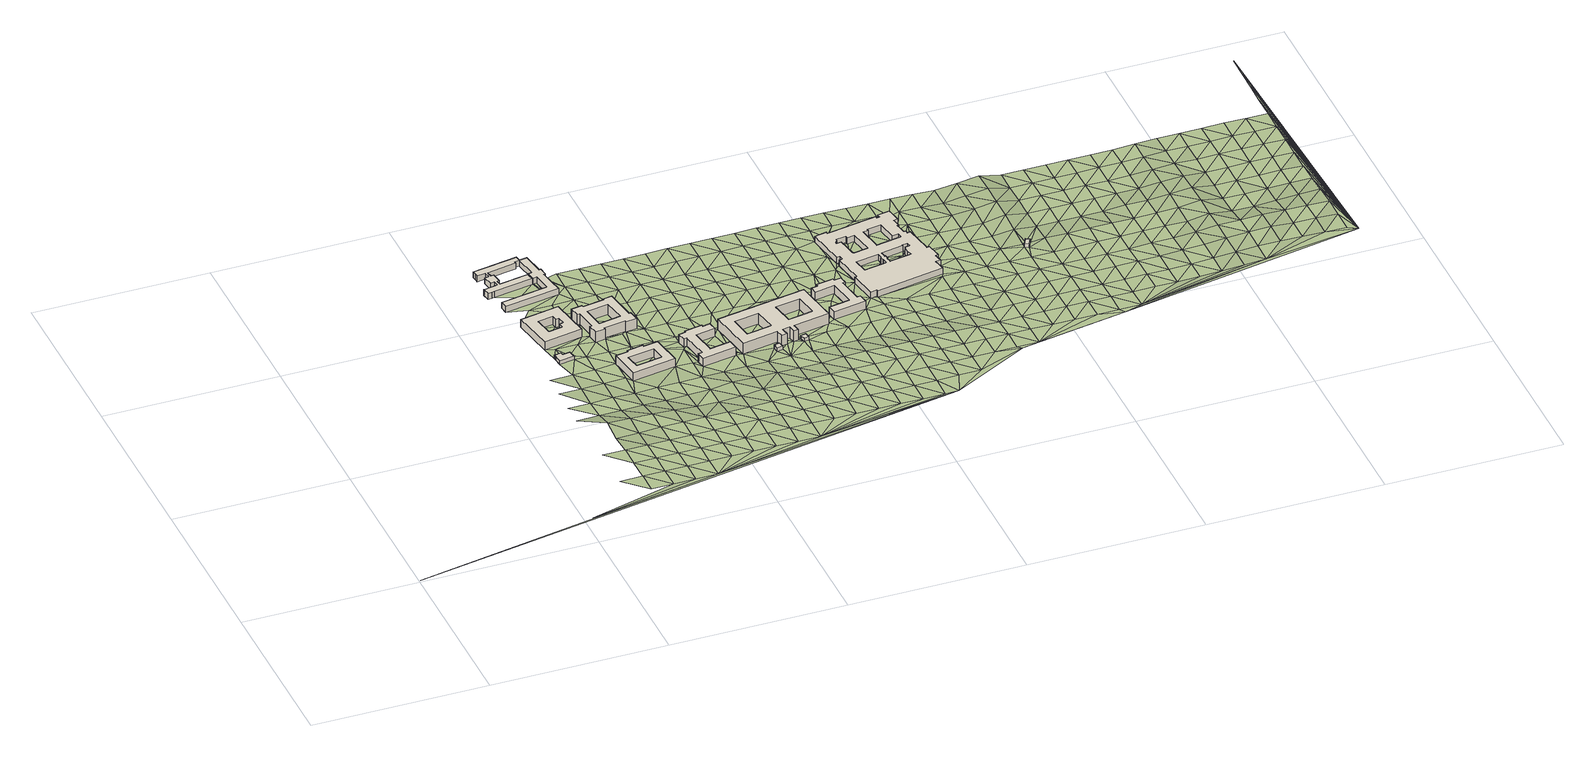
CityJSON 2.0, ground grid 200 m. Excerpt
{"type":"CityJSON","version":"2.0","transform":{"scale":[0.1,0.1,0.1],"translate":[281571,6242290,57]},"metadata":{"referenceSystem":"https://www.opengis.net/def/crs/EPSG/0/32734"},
"CityObjects":{
"building1":{"type":"Building","attributes":{"address":"Bellville 7530 Cape Town","building":"service","building:levels":"1","footprint":{"type":"Polygon"},"plus_code":"4FRW3J8Q+6WQ","ground_height":60.25,"building_height":4.1,"roof_height":64.35},"geometry":[{"type":"Solid","lod":"1","boundaries":[[[[0,1,2,3]],[[1,4,5,2]],[[4,6,7,5]],[[6,8,9,7]],[[8,10,11,9]],[[10,12,13,11]],[[12,14,15,13]],[[14,0,3,15]],[[3,2,5,7,9,11,13,15]],[[14,12,10,8,6,4,1,0]]]]}]},
"building2":{"type":"Building","attributes":{"address":"New Residence Bellville 7530 Cape Town","building":"dormitory","building:levels":"3","beds":"200","residential":"university","footprint":{"type":"Polygon"},"plus_code":"4FRW3J8Q+CWC","ground_height":60.57,"building_height":9.7,"roof_height":70.27},"geometry":[{"type":"Solid","lod":"1","boundaries":[[[[16,17,18,19]],[[17,20,21,18]],[[20,22,23,21]],[[22,16,19,23]],[[24,25,26,27]],[[25,28,29,26]],[[28,30,31,29]],[[30,32,33,31]],[[32,34,35,33]],[[34,36,37,35]],[[36,38,39,37]],[[38,24,27,39]],[[19,18,21,23],[27,26,29,31,33,35,37,39]],[[22,20,17,16],[38,36,34,32,30,28,25,24]]]]}]},
"building3":{"type":"Building","attributes":{"address":"Matthew Goniwe Residence 1 Bellville 7530 Cape Town","building":"dormitory","building:levels":"2","beds":"240","residential":"university","footprint":{"type":"Polygon"},"plus_code":"4FRW3J8Q+PWQ","ground_height":61.25,"building_height":6.9,"roof_height":68.15},"geometry":[{"type":"Solid","lod":"1","boundaries":[[[[40,41,42,43,44,45,46,47]],[[41,48,49,44,43,42]],[[48,50,51,49]],[[50,52,53,51]],[[52,54,55,53]],[[54,56,57,55]],[[56,58,59,57]],[[58,60,61,62,63,59]],[[60,64,65,66,67,63,62,61]],[[64,68,69,67,66,65]],[[68,70,71,69]],[[70,72,73,74,75,71]],[[72,76,77,78,79,75,74,73]],[[76,80,81,79,78,77]],[[80,82,83,81]],[[82,84,85,83]],[[84,86,87,85]],[[86,88,89,87]],[[88,90,91,89]],[[90,92,93,91]],[[92,94,95,93]],[[94,96,97,95]],[[96,98,99,97]],[[98,100,101,99]],[[100,102,103,101]],[[102,104,105,103]],[[104,106,107,105]],[[106,108,109,107]],[[108,110,111,109]],[[110,112,113,111]],[[112,114,115,113]],[[114,116,117,115]],[[116,118,119,117]],[[118,120,121,119]],[[120,122,123,121]],[[122,124,125,123]],[[124,126,127,125]],[[126,128,129,127]],[[128,130,131,129]],[[130,132,133,131]],[[132,40,47,46,45,133]],[[45,44,49,51,53,55,57,59,63,67,69,71,75,79,81,83,85,87,89,91,93,95,97,99,101,103,105,107,109,111,113,115,117,119,121,123,125,127,129,131,133]],[[132,130,128,126,124,122,120,118,116,114,112,110,108,106,104,102,100,98,96,94,92,90,88,86,84,82,80,76,72,70,68,64,60,58,56,54,52,50,48,41,40]]]]}]},
"building4":{"type":"Building","attributes":{"address":"Post Graduate Residence Bellville 7530 Cape Town","building":"dormitory","building:levels":"3","beds":"91","residential":"university","footprint":{"type":"Polygon"},"plus_code":"4FRW3J8R+39J","ground_height":60.79,"building_height":9.7,"roof_height":70.49},"geometry":[{"type":"Solid","lod":"1","boundaries":[[[[134,135,136,137]],[[135,138,139,136]],[[138,140,141,139]],[[140,142,143,141]],[[142,144,145,143]],[[144,146,147,145]],[[146,148,149,147]],[[148,134,137,149]],[[150,151,152,153]],[[151,154,155,152]],[[154,156,157,155]],[[156,150,153,157]],[[137,136,139,141,143,145,147,149],[153,152,155,157]],[[148,146,144,142,140,138,135,134],[156,154,151,150]]]]}]},
"building5":{"type":"Building","attributes":{"address":"Heros House Residence Bellville 7530 Cape Town","building":"dormitory","building:levels":"4","beds":"210","residential":"university","footprint":{"type":"Polygon"},"plus_code":"4FRW3J8R+97Q","ground_height":61.1,"building_height":12.5,"roof_height":73.6},"geometry":[{"type":"Solid","lod":"1","boundaries":[[[[158,159,160,161]],[[159,162,163,160]],[[162,164,165,163]],[[164,166,167,165]],[[166,168,169,167]],[[168,170,171,169]],[[170,172,173,171]],[[172,174,175,173]],[[174,176,177,175]],[[176,178,179,177]],[[178,180,181,179]],[[180,182,183,181]],[[182,184,185,183]],[[184,186,187,185]],[[186,188,189,187]],[[188,190,191,189]],[[190,192,193,191]],[[192,158,161,193]],[[194,195,196,197]],[[195,198,199,196]],[[198,200,201,199]],[[200,194,197,201]],[[161,160,163,165,167,169,171,173,175,177,179,181,183,185,187,189,191,193],[197,196,199,201]],[[192,190,188,186,184,182,180,178,176,174,172,170,168,166,164,162,159,158],[200,198,195,194]]]]}]},
"building6":{"type":"Building","attributes":{"address":"Anglo Residence Bellville 7530 Cape Town","building":"dormitory","building:levels":"3","beds":"112","residential":"university","footprint":{"type":"Polygon"},"plus_code":"4FRW3J8R+3GW","ground_height":60.95,"building_height":9.7,"roof_height":70.65},"geometry":[{"type":"Solid","lod":"1","boundaries":[[[[202,203,204,205]],[[203,206,207,204]],[[206,208,209,207]],[[208,210,211,209]],[[210,212,213,211]],[[212,214,215,213]],[[214,216,217,215]],[[216,218,219,217]],[[218,220,221,219]],[[220,222,223,221]],[[222,224,225,223]],[[224,226,227,225]],[[226,228,229,227]],[[228,230,231,229]],[[230,232,233,231]],[[232,202,205,233]],[[205,204,207,209,211,213,215,217,219,221,223,225,227,229,231,233]],[[232,230,228,226,224,222,220,218,216,214,212,210,208,206,203,202]]]]}]},
"building7":{"type":"Building","attributes":{"building":"yes","building:levels":"1","footprint":{"type":"Polygon"},"plus_code":"4FRW3J7R+XVM","ground_height":61.16,"building_height":4.1,"roof_height":65.26},"geometry":[{"type":"Solid","lod":"1","boundaries":[[[[234,235,236,237]],[[235,238,239,236]],[[238,240,241,239]],[[240,234,237,241]],[[237,236,239,241]],[[240,238,235,234]]]]}]},
"building8":{"type":"Building","attributes":{"address":"Freedom Square Residence Bellville 7530 Cape Town","building":"dormitory","building:levels":"4","beds":"390","residential":"university","footprint":{"type":"Polygon"},"plus_code":"4FRW3J8R+4WF","ground_height":61.73,"building_height":12.5,"roof_height":74.23},"geometry":[{"type":"Solid","lod":"1","boundaries":[[[[242,243,244,245]],[[243,246,247,244]],[[246,248,249,247]],[[248,250,251,249]],[[250,252,253,251]],[[252,254,255,253]],[[254,256,257,255]],[[256,258,259,257]],[[258,260,261,259]],[[260,262,263,261]],[[262,264,265,263]],[[264,266,267,265]],[[266,242,245,267]],[[268,269,270,271]],[[269,272,273,270]],[[272,274,275,273]],[[274,268,271,275]],[[276,277,278,279]],[[277,280,281,278]],[[280,282,283,281]],[[282,276,279,283]],[[245,244,247,249,251,253,255,257,259,261,263,265,267],[271,270,273,275],[279,278,281,283]],[[266,264,262,260,258,256,254,252,250,248,246,243,242],[274,272,269,268],[282,280,277,276]]]]}]},
"building9":{"type":"Building","attributes":{"building":"yes","building:levels":"1","footprint":{"type":"Polygon"},"plus_code":"4FRW3J8V+222","ground_height":61.37,"building_height":4.1,"roof_height":65.47},"geometry":[{"type":"Solid","lod":"1","boundaries":[[[[284,285,286,287]],[[285,288,289,286]],[[288,290,291,289]],[[290,284,287,291]],[[287,286,289,291]],[[290,288,285,284]]]]}]},
"building10":{"type":"Building","attributes":{"address":"De Beers Residence Bellville 7530 Cape Town","building":"dormitory","building:levels":"3","beds":"112","residential":"university","footprint":{"type":"Polygon"},"plus_code":"4FRW3J8V+57H","ground_height":61.99,"building_height":9.7,"roof_height":71.69},"geometry":[{"type":"Solid","lod":"1","boundaries":[[[[292,293,294,295]],[[293,296,297,294]],[[296,298,299,297]],[[298,300,301,299]],[[300,302,303,301]],[[302,304,305,303]],[[304,306,307,305]],[[306,308,309,307]],[[308,310,311,309]],[[310,312,313,311]],[[312,314,315,313]],[[314,316,317,315]],[[316,318,319,317]],[[318,320,321,319]],[[320,322,323,321]],[[322,292,295,323]],[[295,294,297,299,301,303,305,307,309,311,313,315,317,319,321,323]],[[322,320,318,316,314,312,310,308,306,304,302,300,298,296,293,292]]]]}]},
"building11":{"type":"Building","attributes":{"address":"Mechanical and Industrial Engineering - Mechatronics Bellville 7530 Cape Town","building":"university","building:levels":"2","footprint":{"type":"Polygon"},"plus_code":"4FRW3J8V+9GJ","ground_height":62.05,"building_height":6.9,"roof_height":68.95},"geometry":[{"type":"Solid","lod":"1","boundaries":[[[[324,325,326,327]],[[325,328,329,326]],[[328,330,331,329]],[[330,332,333,331]],[[332,334,335,333]],[[334,336,337,335]],[[336,338,339,337]],[[338,340,341,339]],[[340,342,343,341]],[[342,344,345,343]],[[344,346,347,345]],[[346,348,349,347]],[[348,350,351,349]],[[350,352,353,351]],[[352,354,355,353]],[[354,356,357,355]],[[356,358,359,357]],[[358,360,361,359]],[[360,362,363,361]],[[362,364,365,363]],[[364,366,367,365]],[[366,368,369,367]],[[368,370,371,369]],[[370,372,373,371]],[[372,374,375,373]],[[374,376,377,375]],[[376,378,379,377]],[[378,380,381,379]],[[380,382,383,381]],[[382,384,385,383]],[[384,386,387,385]],[[386,324,327,387]],[[388,389,390,391]],[[389,392,393,390]],[[392,394,395,393]],[[394,396,397,395]],[[396,398,399,397]],[[398,400,401,399]],[[400,402,403,401]],[[402,388,391,403]],[[404,405,406,407]],[[405,408,409,406]],[[408,410,411,409]],[[410,412,413,411]],[[412,414,415,413]],[[414,416,417,415]],[[416,418,419,417]],[[418,420,421,419]],[[420,422,423,421]],[[422,424,425,423]],[[424,426,427,425]],[[426,428,429,427]],[[428,430,431,429]],[[430,404,407,431]],[[432,433,434,435]],[[433,436,437,434]],[[436,438,439,437]],[[438,440,441,439]],[[440,442,443,441]],[[442,444,445,443]],[[444,446,447,445]],[[446,448,449,447]],[[448,450,451,449]],[[450,452,453,451]],[[452,432,435,453]],[[454,455,456,457]],[[455,458,459,456]],[[458,460,461,459]],[[460,462,463,461]],[[462,464,465,463]],[[464,466,467,465]],[[466,468,469,467]],[[468,454,457,469]],[[327,326,329,331,333,335,337,339,341,343,345,347,349,351,353,355,357,359,361,363,365,367,369,371,373,375,377,379,381,383,385,387],[391,390,393,395,397,399,401,403],[407,406,409,411,413,415,417,419,421,423,425,427,429,431],[435,434,437,439,441,443,445,447,449,451,453],[457,456,459,461,463,465,467,469]],[[386,384,382,380,378,376,374,372,370,368,366,364,362,360,358,356,354,352,350,348,346,344,342,340,338,336,334,332,330,328,325,324],[402,400,398,396,394,392,389,388],[430,428,426,424,422,420,418,416,414,412,410,408,405,404],[452,450,448,446,444,442,440,438,436,433,432],[468,466,464,462,460,458,455,454]]]]}]},
"building12":{"type":"Building","attributes":{"address":"Bellville Cape Town","building":"guardhouse","building:levels":"1","footprint":{"type":"Polygon"},"plus_code":"4FRW3J8W+763","ground_height":60.58,"building_height":4.1,"roof_height":64.68},"geometry":[{"type":"Solid","lod":"1","boundaries":[[[[470,471,472,473]],[[471,474,475,472]],[[474,476,477,475]],[[476,470,473,477]],[[473,472,475,477]],[[476,474,471,470]]]]}]},
"terrain1":{"type":"TINRelief","geometry":[{"type":"CompositeSurface","lod":"1","boundaries":[[[478,479,480]],[[481,482,483]],[[478,480,481]],[[484,485,486]],[[483,482,487]],[[478,488,484]],[[488,478,481]],[[485,484,489]],[[489,484,488]],[[490,485,491]],[[492,493,494]],[[488,481,483]],[[491,485,489]],[[490,495,492]],[[496,493,497]],[[498,489,488]],[[490,491,495]],[[483,498,488]],[[493,492,499]],[[500,501,497]],[[502,491,489]],[[503,504,487]],[[492,495,499]],[[498,502,489]],[[497,493,505]],[[506,500,507]],[[495,491,508]],[[499,505,493]],[[498,483,487]],[[502,508,491]],[[497,509,500]],[[510,499,495]],[[505,509,497]],[[498,511,502]],[[508,510,495]],[[6,10,8]],[[507,500,512]],[[511,498,487]],[[513,505,499]],[[509,512,500]],[[14,12,507]],[[514,22,6]],[[508,502,515]],[[510,513,499]],[[514,6,4]],[[515,502,511]],[[516,509,505]],[[512,517,507]],[[0,4,1]],[[14,507,517]],[[510,508,518]],[[514,4,0]],[[513,516,505]],[[518,508,515]],[[511,487,519]],[[520,512,509]],[[521,522,523]],[[510,524,513]],[[516,520,509]],[[525,22,514]],[[0,14,526]],[[527,514,0]],[[515,511,519]],[[526,14,517]],[[510,518,524]],[[521,528,522]],[[512,529,517]],[[522,530,523]],[[516,513,531]],[[0,526,527]],[[520,529,512]],[[515,532,518]],[[533,522,528]],[[513,524,531]],[[530,522,533]],[[534,523,530]],[[527,525,514]],[[535,536,537]],[[538,526,517]],[[519,532,515]],[[539,519,487]],[[540,520,516]],[[517,529,538]],[[524,518,541]],[[542,529,520]],[[533,543,530]],[[540,516,531]],[[543,544,530]],[[527,526,545]],[[541,518,532]],[[537,546,114]],[[547,548,549]],[[548,550,551]],[[529,542,538]],[[542,520,552]],[[526,538,553]],[[524,554,531]],[[552,520,540]],[[553,545,526]],[[519,539,532]],[[555,525,527]],[[554,524,541]],[[555,527,545]],[[556,537,536]],[[539,487,557]],[[540,531,558]],[[536,525,172]],[[555,559,525]],[[560,541,532]],[[553,538,561]],[[558,531,554]],[[562,525,559]],[[172,525,562]],[[546,537,556]],[[561,538,563]],[[560,532,539]],[[564,536,172]],[[545,553,565]],[[550,548,566]],[[548,547,566]],[[552,540,567]],[[568,554,541]],[[567,540,558]],[[536,564,569]],[[542,552,140]],[[560,568,541]],[[553,561,570]],[[571,572,573]],[[536,574,556]],[[570,565,553]],[[557,487,575]],[[576,550,566]],[[566,577,576]],[[566,547,577]],[[569,564,578]],[[579,552,567]],[[557,560,539]],[[536,569,574]],[[558,554,580]],[[568,581,554]],[[565,582,583]],[[556,574,546]],[[584,569,578]],[[570,561,585]],[[571,156,572]],[[565,570,582]],[[579,140,552]],[[586,587,588]],[[554,581,580]],[[589,567,558]],[[590,583,582]],[[591,568,560]],[[560,557,592]],[[584,593,569]],[[575,487,594]],[[546,595,596]],[[567,589,579]],[[546,574,595]],[[588,587,597]],[[558,580,589]],[[582,570,598]],[[595,599,596]],[[569,600,574]],[[568,591,581]],[[601,586,588]],[[560,592,591]],[[602,585,603]],[[585,604,570]],[[590,582,598]],[[605,599,595]],[[598,570,604]],[[600,569,593]],[[579,606,140]],[[581,607,580]],[[608,595,574]],[[588,597,601]],[[585,602,604]],[[579,589,606]],[[592,557,575]],[[608,574,600]],[[581,591,607]],[[580,609,589]],[[605,595,610]],[[611,598,604]],[[612,598,611]],[[592,613,591]],[[140,606,614]],[[140,615,602]],[[609,580,607]],[[608,610,595]],[[616,608,600]],[[613,592,575]],[[617,612,611]],[[618,606,589]],[[602,619,604]],[[614,615,140]],[[620,621,617]],[[621,620,616]],[[591,622,607]],[[620,617,611]],[[618,589,609]],[[614,606,224]],[[610,623,605]],[[611,604,624]],[[625,602,615]],[[622,591,613]],[[602,625,619]],[[626,608,616]],[[224,222,614]],[[620,627,616]],[[615,614,222]],[[606,628,224]],[[609,607,629]],[[624,604,619]],[[626,610,608]],[[628,606,618]],[[613,575,594]],[[615,222,220]],[[629,607,622]],[[626,616,627]],[[611,630,620]],[[615,631,625]],[[615,220,631]],[[611,624,632]],[[618,609,633]],[[634,623,610]],[[613,635,622]],[[619,636,624]],[[633,609,629]],[[632,630,611]],[[610,626,634]],[[619,637,636]],[[620,638,627]],[[594,635,613]],[[618,639,628]],[[224,628,640]],[[629,622,641]],[[639,618,633]],[[620,630,638]],[[642,623,634]],[[624,636,643]],[[643,632,624]],[[626,627,644]],[[635,641,622]],[[645,646,647]],[[633,629,648]],[[626,644,634]],[[628,639,649]],[[644,627,638]],[[641,648,629]],[[646,645,650]],[[643,636,651]],[[640,628,649]],[[594,652,635]],[[594,487,504]],[[653,630,632]],[[647,646,654]],[[655,632,643]],[[634,656,642]],[[635,652,641]],[[657,639,633]],[[638,630,653]],[[648,658,633]],[[653,632,655]],[[656,634,644]],[[654,646,650]],[[651,659,643]],[[660,659,651]],[[639,657,649]],[[643,659,655]],[[633,658,657]],[[640,649,248]],[[650,640,661]],[[662,648,641]],[[644,638,663]],[[642,656,664]],[[661,640,248]],[[650,661,248]],[[641,652,662]],[[638,653,663]],[[652,594,665]],[[666,654,650]],[[666,659,654]],[[650,248,666]],[[667,248,649]],[[668,658,648]],[[669,656,644]],[[649,657,667]],[[659,670,655]],[[671,659,666]],[[662,668,648]],[[663,669,644]],[[655,672,653]],[[670,659,671]],[[657,658,673]],[[664,656,674]],[[665,662,652]],[[672,663,653]],[[668,673,658]],[[672,655,670]],[[669,674,656]],[[594,675,665]],[[667,676,248]],[[677,667,657]],[[668,662,678]],[[679,669,663]],[[673,677,657]],[[680,681,682]],[[674,683,664]],[[665,678,662]],[[663,672,679]],[[671,684,670]],[[685,248,676]],[[667,238,676]],[[686,673,668]],[[677,687,667]],[[667,687,238]],[[681,688,682]],[[689,674,669]],[[678,686,668]],[[669,679,690]],[[675,594,691]],[[692,680,682]],[[672,670,693]],[[694,677,673]],[[669,690,689]],[[238,687,695]],[[675,678,665]],[[672,693,679]],[[674,696,683]],[[686,694,673]],[[684,693,670]],[[697,685,676]],[[697,695,698]],[[682,688,692]],[[684,671,699]],[[687,677,700]],[[697,698,685]],[[695,687,701]],[[674,689,696]],[[698,695,701]],[[666,702,671]],[[690,679,703]],[[677,694,700]],[[704,686,678]],[[678,675,705]],[[693,703,679]],[[691,594,706]],[[701,687,707]],[[686,704,694]],[[708,701,707]],[[678,705,704]],[[709,687,700]],[[290,707,687]],[[689,690,710]],[[703,711,690]],[[708,707,712]],[[687,709,290]],[[713,693,684]],[[700,694,714]],[[696,689,710]],[[690,711,710]],[[705,675,691]],[[693,713,703]],[[290,715,707]],[[694,704,714]],[[713,684,699]],[[716,706,594]],[[671,702,699]],[[288,717,715]],[[290,288,715]],[[709,700,718]],[[290,709,284]],[[719,717,288]],[[705,720,704]],[[721,711,703]],[[719,285,717]],[[714,718,700]],[[288,285,719]],[[696,710,722]],[[723,724,725]],[[720,705,691]],[[703,713,721]],[[709,726,284]],[[704,727,714]],[[718,726,709]],[[594,504,716]],[[710,711,728]],[[704,720,727]],[[711,721,729]],[[284,730,285]],[[723,731,724]],[[713,699,732]],[[733,717,285]],[[725,724,734]],[[735,718,714]],[[728,722,710]],[[711,729,728]],[[730,284,726]],[[691,706,720]],[[721,713,732]],[[735,714,727]],[[732,699,736]],[[737,726,718]],[[724,731,734]],[[736,699,702]],[[730,733,285]],[[738,727,720]],[[729,721,739]],[[718,735,737]],[[722,728,740]],[[720,706,738]],[[739,721,732]],[[741,730,726]],[[742,728,729]],[[726,737,743]],[[735,727,744]],[[738,745,727]],[[729,739,742]],[[732,736,746]],[[741,726,743]],[[730,741,733]],[[736,702,747]],[[735,744,737]],[[740,728,748]],[[744,727,745]],[[716,738,706]],[[746,736,747]],[[748,728,742]],[[749,750,733]],[[751,739,732]],[[749,733,752]],[[733,741,752]],[[743,737,753]],[[702,750,754]],[[755,745,738]],[[756,747,702]],[[739,751,742]],[[744,753,737]],[[732,746,751]],[[757,740,748]],[[754,756,702]],[[755,738,716]],[[758,750,749]],[[758,754,750]],[[756,759,747]],[[746,747,759]],[[741,743,760]],[[761,748,742]],[[753,762,743]],[[763,744,745]],[[745,755,764]],[[761,742,751]],[[759,756,765]],[[314,752,741]],[[760,743,762]],[[308,758,749]],[[755,716,504]],[[744,763,753]],[[766,757,748]],[[763,745,764]],[[754,758,767]],[[759,768,746]],[[746,768,751]],[[748,761,766]],[[741,760,314]],[[769,762,753]],[[758,308,767]],[[770,768,759]],[[759,771,770]],[[772,764,755]],[[755,504,772]],[[753,763,769]],[[757,766,773]],[[761,751,774]],[[768,775,751]],[[768,770,771]],[[764,776,763]],[[760,762,777]],[[761,774,766]],[[762,769,778]],[[774,751,775]],[[776,764,772]],[[779,771,780]],[[777,762,778]],[[316,781,318]],[[781,782,318]],[[777,314,760]],[[769,763,783]],[[773,766,784]],[[781,785,782]],[[768,771,786]],[[787,772,504]],[[779,788,771]],[[783,763,776]],[[774,784,766]],[[314,789,316]],[[785,788,779]],[[781,316,789]],[[768,790,775]],[[788,786,771]],[[778,769,791]],[[785,781,792]],[[314,777,793]],[[772,787,776]],[[785,792,788]],[[774,775,790]],[[314,793,789]],[[791,769,783]],[[790,768,786]],[[784,794,773]],[[781,789,792]],[[778,795,777]],[[788,796,786]],[[788,792,796]],[[797,783,776]],[[774,798,784]],[[795,778,791]],[[799,789,793]],[[789,799,800]],[[797,776,787]],[[798,774,790]],[[796,801,786]],[[790,786,802]],[[793,777,803]],[[802,786,801]],[[804,791,783]],[[805,794,784]],[[803,777,795]],[[802,801,806]],[[798,790,802]],[[797,804,783]],[[806,807,802]],[[784,798,805]],[[793,808,799]],[[809,787,504]],[[810,795,791]],[[808,793,803]],[[791,804,810]],[[794,805,811]],[[812,797,787]],[[805,798,813]],[[814,803,795]],[[795,810,814]],[[815,816,817]],[[818,804,797]],[[816,819,817]],[[820,821,822]],[[819,823,817]],[[824,823,819]],[[825,819,826]],[[808,803,827]],[[813,828,805]],[[828,811,805]],[[797,812,818]],[[827,803,814]],[[824,819,829]],[[819,825,830]],[[810,804,831]],[[828,813,832]],[[826,833,825]],[[834,822,835]],[[834,820,822]],[[829,819,830]],[[812,787,809]],[[820,836,821]],[[799,808,837]],[[810,831,814]],[[825,838,830]],[[831,804,818]],[[827,839,808]],[[838,825,833]],[[811,828,840]],[[834,835,841]],[[836,820,842]],[[814,843,827]],[[828,832,844]],[[843,814,831]],[[845,846,847]],[[848,849,850]],[[851,818,812]],[[837,808,839]],[[852,839,827]],[[809,853,812]],[[831,818,851]],[[840,828,844]],[[812,853,851]],[[827,843,852]],[[799,837,325]],[[854,846,845]],[[848,846,855]],[[849,848,855]],[[856,857,858]],[[832,859,844]],[[860,843,831]],[[839,852,861]],[[854,855,846]],[[862,854,845]],[[851,860,831]],[[863,840,844]],[[849,855,864]],[[857,856,865]],[[839,861,837]],[[852,843,866]],[[867,857,868]],[[853,809,869]],[[856,870,865]],[[853,869,851]],[[860,866,843]],[[871,870,856]],[[854,872,855]],[[872,873,855]],[[864,855,873]],[[865,868,857]],[[874,861,852]],[[873,875,864]],[[876,864,875]],[[860,851,877]],[[866,874,852]],[[875,873,878]],[[865,870,879]],[[863,844,880]],[[869,877,851]],[[870,871,879]],[[844,859,881]],[[837,861,882]],[[883,325,884]],[[874,885,861]],[[859,886,887]],[[844,881,880]],[[888,866,860]],[[887,889,859]],[[860,877,890]],[[881,859,889]],[[325,837,882]],[[861,885,882]],[[884,891,892]],[[882,884,325]],[[860,890,888]],[[893,894,895]],[[895,894,896]],[[889,897,881]],[[898,899,900]],[[901,896,902]],[[898,901,899]],[[903,874,866]],[[869,904,877]],[[905,906,895]],[[898,907,901]],[[880,881,897]],[[884,908,891]],[[909,895,896]],[[874,903,885]],[[896,901,909]],[[866,888,903]],[[909,905,895]],[[882,908,884]],[[890,877,904]],[[909,901,907]],[[898,900,910]],[[910,900,891]],[[905,911,897]],[[885,912,882]],[[907,898,913]],[[910,891,908]],[[897,914,880]],[[911,905,909]],[[912,885,903]],[[888,890,915]],[[907,913,909]],[[904,916,890]],[[917,869,809]],[[913,898,910]],[[918,904,869]],[[914,897,911]],[[908,882,919]],[[888,915,903]],[[890,916,915]],[[882,912,919]],[[911,909,920]],[[908,921,910]],[[909,913,920]],[[921,908,919]],[[912,903,922]],[[915,923,903]],[[924,916,904]],[[914,911,925]],[[926,918,869]],[[911,920,927]],[[912,922,919]],[[913,910,928]],[[910,921,929]],[[922,903,923]],[[904,918,924]],[[911,927,925]],[[930,915,916]],[[928,910,929]],[[931,920,913]],[[921,919,932]],[[916,924,930]],[[922,933,919]],[[934,923,915]],[[920,931,927]],[[931,913,928]],[[921,932,929]],[[926,869,917]],[[932,919,933]],[[915,930,934]],[[935,922,923]],[[936,924,918]],[[925,927,937]],[[931,938,927]],[[922,935,933]],[[939,928,929]],[[932,940,929]],[[935,923,934]],[[918,926,936]],[[927,938,937]],[[941,930,924]],[[939,929,940]],[[931,928,942]],[[932,933,471]],[[924,936,941]],[[933,935,943]],[[944,934,930]],[[942,938,931]],[[942,928,939]],[[943,471,933]],[[932,945,940]],[[935,934,944]],[[930,941,944]],[[926,946,936]],[[947,932,471]],[[937,938,948]],[[945,932,947]],[[942,949,938]],[[943,935,950]],[[939,940,951]],[[917,946,926]],[[471,943,474]],[[936,952,941]],[[944,950,935]],[[938,949,948]],[[947,471,470]],[[952,936,946]],[[945,951,940]],[[953,942,939]],[[954,474,943]],[[945,947,470]],[[941,955,944]],[[950,954,943]],[[942,953,949]],[[955,941,952]],[[953,939,951]],[[956,476,474]],[[950,944,957]],[[946,917,958]],[[954,956,474]],[[959,945,470]],[[958,952,946]],[[470,476,959]],[[960,948,949]],[[957,944,955]],[[949,953,960]],[[951,945,961]],[[956,959,476]],[[955,952,962]],[[954,950,963]],[[964,950,957]],[[962,952,958]],[[961,945,959]],[[948,960,965]],[[966,953,951]],[[950,964,963]],[[954,967,956]],[[957,955,968]],[[962,969,955]],[[966,951,961]],[[960,953,970]],[[954,963,967]],[[956,971,959]],[[955,969,968]],[[972,964,957]],[[970,965,960]],[[966,970,953]],[[973,962,958]],[[956,967,971]],[[974,961,959]],[[957,968,972]],[[964,975,963]],[[962,976,969]],[[974,959,971]],[[977,965,970]],[[967,963,975]],[[966,961,978]],[[964,972,975]],[[962,973,976]],[[979,968,969]],[[978,961,974]],[[980,973,958]],[[981,970,966]],[[971,967,982]],[[968,979,972]],[[969,976,979]],[[967,975,983]],[[977,970,981]],[[981,966,978]],[[967,983,982]],[[974,971,984]],[[973,980,976]],[[972,985,975]],[[979,986,972]],[[917,987,958]],[[974,984,978]],[[980,958,988]],[[984,971,982]],[[977,981,989]],[[985,983,975]],[[972,986,985]],[[990,979,976]],[[978,991,981]],[[990,976,980]],[[983,992,982]],[[991,978,984]],[[993,986,979]],[[983,985,992]],[[989,981,994]],[[993,979,990]],[[958,995,988]],[[994,981,991]],[[982,996,984]],[[997,982,992]],[[985,986,998]],[[986,993,999]],[[1000,990,980]],[[996,982,997]],[[1001,989,994]],[[984,1002,991]],[[986,999,998]],[[993,990,1000]],[[992,985,1003]],[[1000,980,988]],[[984,996,1002]],[[1004,995,958]],[[992,1003,997]],[[1005,994,991]],[[1003,985,998]],[[1006,999,993]],[[993,1000,1006]],[[991,1002,1005]],[[1007,1001,994]],[[997,1008,996]],[[1003,1009,997]],[[988,995,1000]],[[998,999,1010]],[[1006,1011,999]],[[994,1005,1007]],[[1002,996,1008]],[[1004,958,987]],[[1008,997,1009]],[[999,1011,1010]],[[1012,1006,1000]],[[1013,1003,998]],[[1012,1000,995]],[[1005,1002,1014]],[[998,1010,1013]],[[1002,1008,1015]],[[1016,1009,1003]],[[1006,1017,1011]],[[1005,1014,1007]],[[1018,1006,1012]],[[1002,1015,1014]],[[1003,1013,1016]],[[1008,1009,1019]],[[1006,1018,1017]],[[1011,1020,1010]],[[995,1021,1012]],[[1019,1015,1008]],[[1019,1009,1016]],[[1014,1022,1007]],[[1011,1017,1020]],[[1023,1013,1010]],[[995,1004,1021]],[[1018,1012,1024]],[[1025,1014,1015]],[[1020,1023,1010]],[[1026,1015,1019]],[[1017,1018,1024]],[[1027,1016,1013]],[[1012,1021,1024]],[[1028,987,917]],[[1015,1026,1025]],[[1029,1022,1014]],[[1013,1023,1027]],[[1019,1016,1030]],[[1021,1004,987]],[[1020,1017,1031]],[[1017,1024,1032]],[[1014,1025,1029]],[[1030,1016,1027]],[[1023,1020,1031]],[[1033,1026,1019]],[[1017,1032,1031]],[[1024,1021,1034]],[[1021,987,1035]],[[1019,1030,1033]],[[1027,1023,1036]],[[1037,1025,1026]],[[1034,1032,1024]],[[1021,1035,1034]],[[1023,1031,1036]],[[1026,1033,1037]],[[1038,1029,1025]],[[1032,1039,1031]],[[1027,1040,1030]],[[1036,1041,1027]],[[1032,1034,1039]],[[1025,1037,1038]],[[987,1042,1035]],[[1030,1040,1033]],[[1040,1027,1041]],[[1036,1031,1043]],[[1043,1031,1039]],[[1044,1034,1035]],[[1033,1045,1037]],[[1046,1041,1036]],[[1045,1033,1040]],[[1035,1042,1044]],[[1046,1036,1043]],[[1047,1039,1034]],[[1038,1037,1048]],[[987,1049,1042]],[[1045,1048,1037]],[[1040,1041,1050]],[[1051,1041,1046]],[[1047,1034,1044]],[[1052,1043,1039]],[[1050,1045,1040]],[[1050,1041,1051]],[[1048,1053,1038]],[[1039,1047,1052]],[[1054,1046,1043]],[[1055,1044,1042]],[[1049,987,1056]],[[1057,1048,1045]],[[1052,1054,1043]],[[1058,1045,1050]],[[1059,1051,1046]],[[1042,1049,1055]],[[1047,1044,1060]],[[1045,1058,1057]],[[1048,1061,1053]],[[1046,1054,1059]],[[1047,1060,1052]],[[1051,1062,1050]],[[1044,1055,1060]],[[1048,1057,1061]],[[1062,1051,1059]],[[1063,1058,1050]],[[1028,1056,987]],[[1054,1052,1064]],[[1060,1065,1052]],[[1055,1049,1066]],[[1050,1062,1063]],[[1054,1064,1059]],[[1057,1058,1067]],[[1064,1052,1065]],[[1049,1056,1066]],[[1068,1060,1055]],[[1061,1057,1067]],[[1058,1063,1067]],[[1062,1059,1069]],[[1064,1070,1059]],[[1066,1068,1055]],[[1071,1065,1060]],[[1062,1069,1063]],[[1069,1059,1070]],[[1061,1067,1072]],[[1060,1068,1071]],[[1073,1064,1065]],[[1074,1066,1056]],[[1067,1063,1075]],[[1073,1065,1071]],[[1069,1076,1063]],[[1077,1070,1064]],[[1056,1078,1074]],[[1078,1056,1028]],[[1079,1068,1066]],[[1075,1072,1067]],[[1063,1076,1075]],[[1064,1073,1077]],[[1069,1070,1080]],[[1079,1066,1074]],[[1081,1071,1068]],[[1028,1074,1078]],[[1080,1070,1077]],[[1082,1072,1075]],[[1083,1076,1069]],[[1068,1079,1081]],[[1028,1079,1074]],[[1084,1073,1071]],[[1069,1080,1083]],[[1079,1028,1081]],[[1085,1075,1076]],[[1084,1071,1081]],[[1086,1077,1073]],[[1081,1028,1084]],[[1076,1083,1085]],[[1087,1082,1075]],[[1073,1084,1086]],[[1084,1028,1086]],[[1077,1088,1080]],[[1075,1085,1087]],[[1028,1088,1086]],[[1088,1077,1086]],[[1089,1083,1080]],[[1088,1028,1089]],[[1080,1088,1089]],[[1089,1028,1090]],[[1090,1085,1083]],[[1090,1028,1091]],[[1085,1090,1087]],[[1083,1089,1090]],[[1091,1028,1092]],[[1092,1028,1093]],[[1090,1091,1087]],[[1093,1028,1094]],[[1028,1095,1094]]]}]}
},
"vertices":[
[2931,3219,32],[2845,3206,32],[2845,3206,73],[2931,3219,73],[2839,3241,32],[2839,3241,73],[2759,3227,32],[2759,3227,73],[2766,3190,32],[2766,3190,73],[2761,3190,32],[2761,3190,73],[2776,3102,32],[2776,3102,73],[2946,3135,32],[2946,3135,73],
[3167,3479,34],[3086,3954,34],[3086,3954,133],[3167,3479,133],[2639,3874,34],[2639,3874,133],[2720,3402,34],[2720,3402,133],[2833,3565,34],[2797,3772,34],[2797,3772,133],[2833,3565,133],[2967,3801,34],[2967,3801,133],[2977,3740,34],[2977,3740,133],[3014,3746,34],[3014,3746,133],[3028,3661,34],[3028,3661,133],[2984,3654,34],[2984,3654,133],[2995,3592,34],[2995,3592,133],
[2508,4832,38],[2514,4796,38],[2514,4796,68],[2514,4796,81],[2514,4796,112],[2508,4832,112],[2508,4832,81],[2508,4832,68],[2610,4812,38],[2610,4812,112],[2620,4748,38],[2620,4748,112],[2574,4740,38],[2574,4740,112],[2595,4622,38],[2595,4622,112],[2639,4630,38],[2639,4630,112],[2648,4574,38],[2648,4574,112],[2547,4556,38],[2547,4556,68],[2547,4556,81],[2547,4556,112],[2515,4550,38],[2515,4550,68],[2515,4550,81],[2515,4550,112],[2488,4544,38],[2488,4544,112],[2503,4458,38],[2503,4458,112],[2542,4464,38],[2542,4464,69],[2542,4464,82],[2542,4464,112],[2572,4470,38],[2572,4470,69],[2572,4470,82],[2572,4470,112],[3028,4546,38],[3028,4546,112],[3012,4637,38],[3012,4637,112],[2681,4579,38],[2681,4579,112],[2670,4634,38],[2670,4634,112],[2698,4640,38],[2698,4640,112],[2679,4757,38],[2679,4757,112],[2645,4752,38],[2645,4752,112],[2634,4813,38],[2634,4813,112],[2972,4872,38],[2972,4872,112],[2968,4894,38],[2968,4894,112],[3024,4903,38],[3024,4903,112],[3066,4652,38],[3066,4652,112],[3026,4646,38],[3026,4646,112],[3042,4547,38],[3042,4547,112],[3081,4554,38],[3081,4554,112],[3115,4352,38],[3115,4352,112],[2575,4262,38],[2575,4262,112],[2590,4176,38],[2590,4176,112],[3219,4281,38],[3219,4281,112],[3170,4574,38],[3170,4574,112],[3189,4577,38],[3189,4577,112],[3173,4674,38],[3173,4674,112],[3154,4670,38],[3154,4670,112],[3112,4919,38],[3112,4919,112],[3026,4905,38],[3026,4905,112],[3015,4968,38],[3015,4968,112],[2500,4883,38],[2500,4883,112],
[3473,2927,32],[3320,2903,32],[3320,2903,135],[3473,2927,135],[3378,2547,32],[3378,2547,135],[3879,2632,32],[3879,2632,135],[3819,2982,32],[3819,2982,135],[3658,2958,32],[3658,2958,135],[3655,2979,32],[3655,2979,135],[3469,2947,32],[3469,2947,135],[3458,2658,32],[3430,2824,32],[3430,2824,135],[3458,2658,135],[3732,2873,32],[3732,2873,135],[3760,2707,32],[3760,2707,135],
[3713,3527,36],[3657,3883,36],[3657,3883,166],[3713,3527,166],[3556,3868,36],[3556,3868,166],[3558,3852,36],[3558,3852,166],[3311,3813,36],[3311,3813,166],[3307,3834,36],[3307,3834,166],[3182,3814,36],[3182,3814,166],[3201,3698,36],[3201,3698,166],[3229,3702,36],[3229,3702,166],[3268,3455,36],[3268,3455,166],[3246,3452,36],[3246,3452,166],[3265,3333,36],[3265,3333,166],[3380,3351,36],[3380,3351,166],[3376,3371,36],[3376,3371,166],[3622,3409,36],[3622,3409,166],[3625,3390,36],[3625,3390,166],[3751,3410,36],[3751,3410,166],[3731,3530,36],[3731,3530,166],[3359,3467,36],[3318,3716,36],[3318,3716,166],[3359,3467,166],[3566,3756,36],[3566,3756,166],[3606,3510,36],[3606,3510,166],
[4461,2985,32],[4444,3082,32],[4444,3082,137],[4461,2985,137],[4358,3067,32],[4358,3067,137],[4354,3090,32],[4354,3090,137],[4151,3055,32],[4151,3055,137],[4154,3034,32],[4154,3034,137],[4072,3020,32],[4072,3020,137],[4088,2925,32],[4088,2925,137],[4128,2932,32],[4128,2932,137],[4180,2631,32],[4180,2631,137],[4136,2624,32],[4136,2624,137],[4154,2524,32],[4154,2524,137],[4541,2590,32],[4541,2590,137],[4522,2703,32],[4522,2703,137],[4283,2662,32],[4283,2662,137],[4235,2946,32],[4235,2946,137],
[5019,2569,37],[4956,2559,37],[4956,2559,83],[5019,2569,83],[4966,2494,37],[4966,2494,83],[5030,2504,37],[5030,2504,83],
[5582,3136,37],[5561,3258,37],[5561,3258,172],[5582,3136,172],[4533,3084,37],[4533,3084,172],[4620,2578,37],[4620,2578,172],[5030,2652,37],[5030,2652,172],[5046,2566,37],[5046,2566,172],[5109,2577,37],[5109,2577,172],[5093,2663,37],[5093,2663,172],[5175,2676,37],[5175,2676,172],[5190,2595,37],[5190,2595,172],[5245,2604,37],[5245,2604,172],[5230,2686,37],[5230,2686,172],[5647,2757,37],[5647,2757,172],[4963,3028,37],[5009,2774,37],[5009,2774,172],[4963,3028,172],[4722,2724,37],[4722,2724,172],[4681,2981,37],[4681,2981,172],[5458,3115,37],[5502,2858,37],[5502,2858,172],[5458,3115,172],[5218,2811,37],[5218,2811,172],[5170,3065,37],[5170,3065,172],
[5345,2557,44],[5335,2621,44],[5335,2621,85],[5345,2557,85],[5277,2612,44],[5277,2612,85],[5287,2548,44],[5287,2548,85],
[6008,3347,48],[5928,3334,48],[5928,3334,147],[6008,3347,147],[5924,3360,48],[5924,3360,147],[5726,3327,48],[5726,3327,147],[5730,3297,48],[5730,3297,147],[5652,3284,48],[5652,3284,147],[5665,3200,48],[5665,3200,147],[5894,3238,48],[5894,3238,147],[5944,2939,48],[5944,2939,147],[5705,2899,48],[5705,2899,147],[5722,2799,48],[5722,2799,147],[6098,2862,48],[6098,2862,147],[6080,2971,48],[6080,2971,147],[6043,2965,48],[6043,2965,147],[5995,3254,48],[5995,3254,147],[6023,3259,48],[6023,3259,147],
[6295,3018,45],[7077,3158,45],[7077,3158,120],[6295,3018,120],[7052,3294,45],[7052,3294,120],[7107,3304,45],[7107,3304,120],[7090,3397,45],[7090,3397,120],[7122,3402,45],[7122,3402,120],[7090,3578,45],[7090,3578,120],[7059,3573,45],[7059,3573,120],[7000,3896,45],[7000,3896,120],[6965,3890,45],[6965,3890,120],[6958,3929,45],[6958,3929,120],[6937,3925,45],[6937,3925,120],[6914,4053,45],[6914,4053,120],[6931,4056,45],[6931,4056,120],[6915,4147,45],[6915,4147,120],[6962,4155,45],[6962,4155,120],[6932,4327,45],[6932,4327,120],[6795,4303,45],[6795,4303,120],[6802,4263,45],[6802,4263,120],[6767,4257,45],[6767,4257,120],[6763,4283,45],[6763,4283,120],[6185,4183,45],[6185,4183,120],[6181,4205,45],[6181,4205,120],[6041,4181,45],[6041,4181,120],[6118,3741,45],[6118,3741,120],[6152,3747,45],[6152,3747,120],[6162,3694,45],[6162,3694,120],[6126,3688,45],[6126,3688,120],[6187,3346,45],[6187,3346,120],[6160,3341,45],[6160,3341,120],[6217,3024,45],[6217,3024,120],[6292,3037,45],[6292,3037,120],[6305,3425,45],[6277,3593,45],[6277,3593,120],[6305,3425,120],[6539,3637,45],[6539,3637,120],[6550,3572,45],[6550,3572,120],[6540,3570,45],[6540,3570,120],[6547,3529,45],[6547,3529,120],[6556,3530,45],[6556,3530,120],[6567,3469,45],[6567,3469,120],[6601,3536,45],[6609,3537,45],[6609,3537,120],[6601,3536,120],[6601,3586,45],[6601,3586,120],[6590,3582,45],[6590,3582,120],[6581,3643,45],[6581,3643,120],[6836,3689,45],[6836,3689,120],[6835,3702,45],[6835,3702,120],[6894,3713,45],[6894,3713,120],[6903,3667,45],[6903,3667,120],[6848,3659,45],[6848,3659,120],[6842,3634,45],[6842,3634,120],[6840,3578,45],[6840,3578,120],[6865,3520,45],[6865,3520,120],[6611,3478,45],[6611,3478,120],[6304,3751,45],[6262,3988,45],[6262,3988,120],[6304,3751,120],[6207,3980,45],[6207,3980,120],[6204,3999,45],[6204,3999,120],[6227,4019,45],[6227,4019,120],[6232,4028,45],[6232,4028,120],[6233,4045,45],[6233,4045,120],[6341,4060,45],[6341,4060,120],[6345,4027,45],[6345,4027,120],[6430,4041,45],[6430,4041,120],[6477,3781,45],[6477,3781,120],[6540,4070,45],[6600,4080,45],[6600,4080,120],[6540,4070,120],[6598,4096,45],[6598,4096,120],[6756,4123,45],[6756,4123,120],[6797,3888,45],[6797,3888,120],[6865,3900,45],[6865,3900,120],[6874,3848,45],[6874,3848,120],[6587,3798,45],[6587,3798,120],
[8092,3400,36],[8048,3319,36],[8048,3319,77],[8092,3400,77],[8096,3294,36],[8096,3294,77],[8139,3375,36],[8139,3375,77],
[2829,870,61],[2580,870,59],[2829,620,59],[3078,620,59],[2083,375,46],[3326,620,59],[2829,1120,65],[2829,1370,67],[2580,1370,63],[3575,620,59],[3078,870,62],[3078,1120,66],[2829,1620,48],[3078,1370,69],[2829,1870,81],[2829,2120,11],[2580,2120,4],[3078,1620,52],[2580,2365,8],[2829,2365,8],[3326,870,63],[3078,1870,73],[2829,2625,20],[2580,2625,18],[3326,1120,66],[10,1,23],[6464,1119,55],[3078,2120,13],[2580,2875,29],[2829,2875,32],[3326,1370,67],[3078,2365,15],[3326,1620,66],[3575,870,63],[3078,2625,27],[3326,1870,71],[2829,3370,34],[3575,1120,67],[3326,2120,17],[3078,2875,33],[3575,1370,69],[3823,870,63],[3326,2365,6],[2833,3565,36],[2829,3620,36],[2797,3772,37],[3575,1620,70],[3167,3479,35],[3078,3120,35],[3078,3370,35],[2995,3592,36],[3326,2625,34],[2977,3740,36],[3575,1870,57],[3823,1120,66],[2984,3654,36],[2967,3801,38],[2639,3874,36],[3086,3954,38],[2829,4120,39],[3320,2903,34],[4072,870,62],[3575,2120,11],[3823,1370,69],[3378,2547,34],[3028,3661,36],[3014,3746,38],[3265,3333,39],[3219,4281,42],[3115,4352,42],[2829,4370,41],[2575,4262,41],[3028,4546,43],[2572,4470,41],[3575,2365,20],[3326,3120,38],[3823,1620,66],[3246,3452,39],[3078,4120,39],[4320,870,61],[3823,1870,35],[3268,3455,39],[4072,1120,66],[3469,2947,36],[3229,3702,39],[3473,2927,36],[3182,3814,38],[3380,3351,39],[3078,4370,42],[3823,2120,21],[4072,1370,72],[3326,3870,40],[3575,3120,39],[3458,2658,33],[3732,2873,38],[3430,2824,34],[3326,4120,41],[4569,870,60],[3042,4547,43],[3081,4554,43],[3307,3834,40],[3823,2365,15],[4072,1870,31],[4072,1620,67],[3575,3370,39],[3376,3371,39],[3311,3813,40],[3655,2979,36],[3318,3716,39],[3359,3467,39],[3575,3620,41],[4072,2120,26],[3622,3409,39],[4320,1370,70],[4320,1120,64],[3558,3852,43],[4818,870,59],[3326,4370,42],[3170,4574,43],[3606,3510,41],[3625,3390,39],[3189,4577,43],[3556,3868,43],[3566,3756,43],[3819,2982,38],[3658,2958,36],[3823,3120,39],[3326,4620,44],[4072,2365,24],[4320,1620,69],[3575,4120,44],[4320,1870,45],[3575,4370,45],[3823,3370,41],[3751,3410,41],[4569,1120,64],[4072,2625,32],[4072,2875,37],[3657,3883,43],[3731,3530,43],[4320,2120,58],[4072,3020,40],[3823,3620,43],[3713,3527,43],[4569,1370,75],[3575,4620,46],[4072,3120,40],[4088,2925,37],[3823,4120,46],[3823,3870,45],[4320,2365,26],[4569,1620,73],[4072,3620,45],[4128,2932,37],[4072,3370,43],[4569,1870,68],[3823,4370,47],[4818,1120,63],[4151,3055,40],[4154,3034,40],[4072,3870,47],[4569,2120,50],[4541,2590,37],[4818,1370,70],[3823,4620,48],[4320,3120,43],[4072,4120,48],[4283,2662,37],[4320,2875,40],[4235,2946,40],[4818,1620,74],[4569,2365,29],[4522,2703,37],[4354,3090,43],[5066,1120,61],[4320,3620,47],[4461,2985,42],[4320,3370,46],[4072,4370,47],[4818,2120,49],[4818,1870,70],[4444,3082,43],[4358,3067,43],[4569,2625,37],[5066,1370,70],[4320,3870,48],[4072,4620,48],[5315,1120,60],[4533,3084,46],[4818,2365,31],[5066,1620,72],[4320,4120,48],[4569,3370,49],[4569,3120,46],[4569,3620,50],[5066,1870,71],[4320,4370,48],[5563,1120,58],[4956,2559,42],[5066,2120,46],[5315,1370,65],[4569,3870,50],[4681,2981,42],[4722,2724,39],[4818,2875,45],[4320,4620,49],[4818,3370,52],[5030,2652,42],[5315,1620,70],[5066,2365,37],[5009,2774,47],[4569,4370,50],[4569,4120,50],[5812,1120,56],[4963,3028,51],[4818,3620,52],[5315,1870,70],[5030,2504,42],[4569,4620,51],[5019,2569,42],[5046,2566,42],[5066,3370,55],[5315,2120,47],[5109,2577,42],[5561,3258,55],[4818,3870,52],[5563,1620,70],[5563,1370,66],[6060,1120,53],[5190,2595,42],[5093,2663,42],[5315,2365,40],[4818,4370,52],[4818,4120,52],[5175,2676,42],[5066,3620,54],[5563,1870,72],[5245,2604,44],[6309,1120,54],[5230,2686,44],[5563,2120,63],[5315,2625,44],[5812,1370,62],[5066,3870,52],[4818,4620,53],[5218,2811,48],[5315,2875,48],[5170,3065,51],[5563,2365,42],[5812,1620,68],[5066,4370,52],[5066,4120,52],[5563,2625,45],[5502,2858,50],[5315,3620,54],[5647,2757,50],[5458,3115,52],[5812,1870,70],[5315,3370,54],[5812,2120,68],[6060,1370,60],[5315,3870,53],[5066,4620,54],[5812,2625,45],[5315,4120,54],[5812,2365,44],[6060,1870,68],[6060,1620,65],[5563,3620,54],[5563,3370,55],[5315,4370,55],[5705,2899,50],[5582,3136,52],[5563,3870,55],[5722,2799,50],[6060,2120,65],[5665,3200,52],[6309,1370,60],[5652,3284,55],[5315,4620,56],[5812,3120,52],[5726,3327,54],[6060,2625,45],[5563,4120,56],[6060,2365,40],[6309,1870,67],[6309,1620,65],[5730,3297,54],[5563,4370,56],[5894,3238,52],[5812,3620,54],[6309,2120,66],[5812,3370,54],[5924,3360,54],[6558,1370,64],[5563,4620,58],[5812,4120,56],[5812,3870,55],[6558,1620,68],[6309,2625,45],[6309,2365,42],[6008,3347,52],[5928,3334,54],[6060,3120,50],[5995,3254,52],[6558,1870,71],[5812,4370,57],[6023,3259,52],[6060,3620,53],[6806,1370,64],[6060,3370,52],[6217,3024,48],[6060,3870,54],[6558,2120,68],[6160,3341,52],[6309,2875,47],[5812,4620,58],[6558,2365,41],[6187,3346,50],[6806,1620,71],[6041,4181,56],[6295,3018,48],[6292,3037,48],[6126,3688,53],[6118,3741,53],[6558,2625,44],[6806,1870,72],[6060,4370,57],[6162,3694,53],[6152,3747,54],[6558,2875,45],[7354,1580,70],[6806,2120,69],[6060,4620,59],[7055,1620,71],[6181,4205,56],[6806,2365,39],[6204,3999,55],[6207,3980,53],[6227,4019,55],[7055,1870,71],[6262,3988,53],[6540,3570,50],[6277,3593,51],[6305,3425,50],[6232,4028,55],[6233,4045,55],[6309,3870,53],[6304,3751,53],[6806,2625,41],[6309,4370,57],[6341,4060,55],[6345,4027,55],[7055,2120,65],[6185,4183,55],[6477,3781,52],[6547,3529,50],[6567,3469,49],[6539,3637,50],[7055,3120,45],[6430,4041,55],[6806,2875,44],[6309,4620,58],[6556,3530,50],[6550,3572,50],[7055,2365,51],[6558,4370,55],[6611,3478,49],[6609,3537,50],[6601,3536,50],[6601,3586,50],[6581,3643,50],[6590,3582,50],[7303,1870,68],[7055,2625,41],[7303,1620,70],[6840,3578,49],[6806,3620,49],[6587,3798,52],[6600,4080,54],[6540,4070,54],[6763,4283,51],[7303,2120,60],[7055,2875,44],[6865,3520,49],[6558,4620,55],[6836,3689,49],[6797,3888,50],[7303,2365,52],[6598,4096,54],[6756,4123,51],[7552,1620,66],[6806,3870,50],[6874,3848,50],[6842,3634,49],[6848,3659,49],[7303,2625,43],[6894,3713,49],[6835,3702,49],[7552,1870,67],[6903,3667,49],[6865,3900,50],[6806,4620,50],[6806,4370,51],[7303,3120,46],[7052,3294,46],[7107,3304,46],[7303,2875,44],[6767,4257,51],[6802,4263,51],[7552,2365,58],[6795,4303,51],[7552,2120,63],[7122,3402,46],[7090,3397,46],[6914,4053,51],[6937,3925,47],[6931,4056,48],[6958,3929,47],[6932,4327,47],[7055,3620,47],[7059,3573,46],[7090,3578,46],[7000,3896,47],[6965,3890,47],[7552,2625,51],[7800,1870,66],[6962,4155,48],[6915,4147,51],[7055,3870,47],[7303,3370,45],[7055,4120,48],[7303,3620,44],[7055,4370,47],[7552,2875,47],[7303,3870,44],[7055,4620,46],[7800,2365,60],[7800,2120,63],[8585,1802,65],[8049,1870,65],[7552,3120,45],[7303,4120,43],[7552,3370,41],[7800,2875,48],[7800,2625,54],[8049,2120,63],[7303,4620,40],[8298,1870,65],[7303,4370,42],[7552,3870,38],[7552,3620,37],[8049,2365,60],[7552,4120,35],[7800,3370,40],[7800,3120,45],[8049,2625,53],[8049,2875,45],[8298,2120,63],[7552,4620,31],[7552,4370,29],[7800,3870,39],[7800,3620,35],[8298,2365,59],[7800,4120,58],[8049,3120,41],[8298,2625,52],[8049,3620,59],[8546,1870,65],[8049,3370,36],[7800,4620,55],[7800,4370,56],[8298,2875,44],[8049,3870,84],[8546,2120,62],[8049,4120,87],[8298,3120,39],[8546,2365,59],[8298,3370,56],[8546,2625,53],[8794,1870,65],[8298,3620,37],[8049,4370,88],[8298,3870,35],[8794,2120,62],[8546,3120,41],[8546,2875,44],[8049,4620,86],[8298,4120,35],[8546,3370,48],[8794,2625,55],[8794,2365,60],[8298,4370,35],[8546,3620,34],[8794,2875,49],[9043,2120,63],[8546,3870,37],[8794,3120,45],[9043,2365,62],[8298,4620,36],[8546,4120,36],[9043,2625,57],[9292,2120,59],[8546,4370,33],[8794,3620,33],[8794,3370,52],[8794,3870,34],[9043,3120,48],[9043,2875,50],[10286,2120,97],[9540,2120,66],[8546,4620,35],[9292,2365,59],[8794,4120,39],[9043,3370,55],[9292,2625,58],[8794,4370,35],[9789,2120,74],[9043,3870,37],[9043,3620,36],[9292,3120,50],[9292,2875,58],[9540,2365,65],[8794,4620,32],[9043,4120,38],[9292,3370,47],[10037,2120,85],[9043,4370,35],[9540,2625,70],[9043,4620,32],[9292,3870,38],[9292,3620,54],[9540,3120,52],[9540,2875,61],[9789,2365,74],[9540,3370,52],[9292,4370,37],[9292,4120,34],[9540,3620,51],[9789,2875,71],[9789,2625,77],[9540,3870,36],[9789,3120,48],[10037,2365,88],[9292,4620,36],[9789,3370,59],[10037,2625,98],[9540,4370,37],[9540,4120,36],[9789,3620,69],[11390,2309,80],[9540,4620,36],[9789,3870,54],[10037,3120,86],[10037,2875,97],[9789,4120,49],[10286,2625,111],[10286,2365,100],[10037,3370,92],[9789,4370,47],[9789,4620,45],[10286,2875,101],[10037,3870,72],[10037,3620,84],[10534,2365,102],[10286,3120,52],[10534,2625,114],[10037,4120,63],[10286,3370,44],[10534,2875,102],[10037,4370,59],[10783,2365,97],[10286,3870,53],[10286,3620,51],[10534,3120,48],[10037,4620,57],[10534,3370,40],[10783,2625,100],[11032,2365,87],[10286,4370,54],[10286,4120,52],[10534,3620,50],[10783,2875,99],[10286,4620,55],[10534,3870,53],[10534,4120,55],[10783,3370,46],[10783,3120,60],[11032,2625,95],[10534,4370,56],[11032,2875,93],[10783,3870,55],[10783,3620,49],[11032,3120,69],[10534,4620,56],[11032,3370,52],[11280,2625,84],[10783,4370,58],[10783,4120,57],[11032,3620,52],[11280,2365,81],[11280,2875,88],[11032,3870,54],[11280,3120,77],[10783,4620,58],[11032,4120,56],[11280,3370,52],[11032,4370,56],[11280,3620,44],[11032,4620,57],[11280,3870,52],[11280,4120,53],[11280,4370,53],[11280,4620,54],[11280,4870,57],[11280,5120,62],[11280,5360,69],[11280,5610,71]
]}
